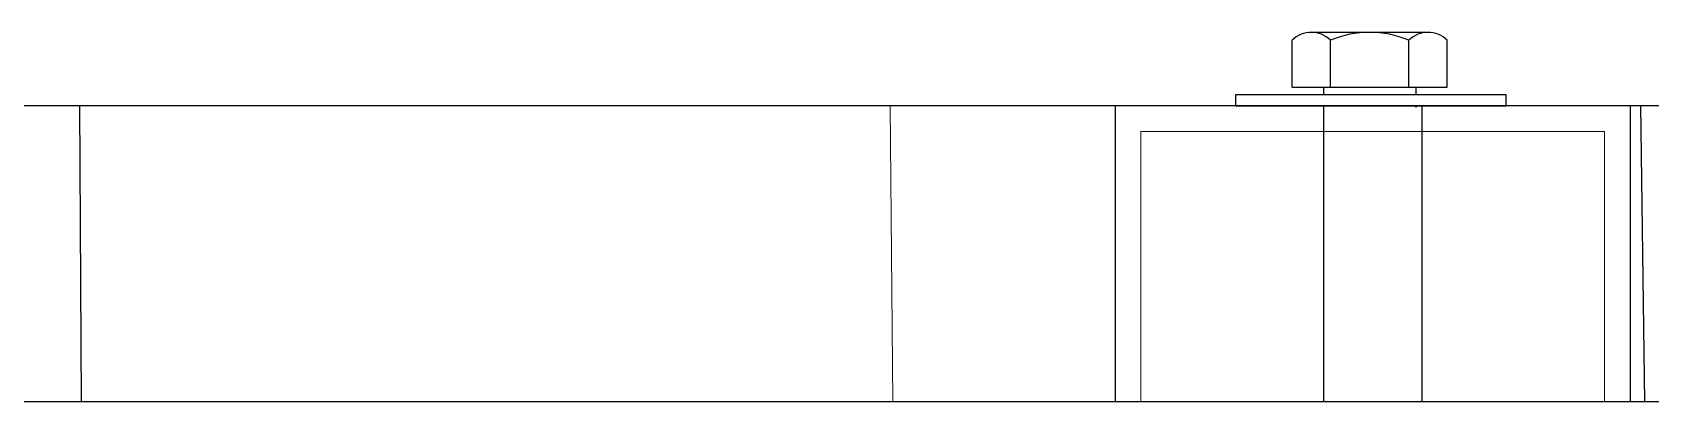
# Model space of a CAD drawing. Header units: millimetres. Extents: x -23083795 to 376618, y 113268 to 3804440.
# Drawn here: x 225227.2 to 225491.1, y 122416.3 to 122476.5 of the extents above; entities that cross this region are included whole.
import ezdxf

# ---------------------------------------------------------------- set-up
doc = ezdxf.new("R2010")
doc.units = ezdxf.units.MM
doc.header["$LTSCALE"] = 6
doc.linetypes.add('CENTER', pattern=[50.8, 31.75, -6.35, 6.35, -6.35])
doc.layers.add('duong tam', color=30, linetype='CENTER', lineweight=5)
doc.layers.add('KICHTHUOC', color=3, linetype='Continuous')

msp = doc.modelspace()

# ---------------------------------------------------------------- linework, layer by layer
at = {"color": 2, "lineweight": -3, "ltscale": 30}
for p, q in [((225438.90241, 122476.51605, -1.36858), (225435.71103, 122476.51605, -1.36858)), ((225451.66792, 122476.51605, -1.36858), (225438.90241, 122476.51605, -1.36858)), ((225454.8593, 122476.51605, -1.36858), (225451.66792, 122476.51605, -1.36858)), ((225432.62097, 122467.5802, -1.36858), (225432.62097, 122475.2395, -1.36858)), ((225438.90241, 122467.5802, -1.36858), (225438.90241, 122475.2395, -1.36858)), ((225451.66792, 122467.5802, -1.36858), (225451.66792, 122475.2395, -1.36858)), ((225457.94936, 122467.5802, -1.36858), (225457.94936, 122475.2395, -1.36858)), ((225423.44626, 122466.41014, -1.36858), (225467.53643, 122466.41014, -1.36858)), ((225423.44626, 122464.53397, -1.36858), (225423.44626, 122466.41014, -1.36858)), ((225432.62097, 122467.5802, -1.36858), (225457.94936, 122467.5802, -1.36858)), ((225437.78045, 122467.5802, -1.36858), (225437.78045, 122466.41014, -1.36858)), ((225452.78987, 122467.5802, -1.36858), (225452.78987, 122466.41014, -1.36858)), ((225467.53643, 122464.53397, -1.36858), (225467.53643, 122466.41014, -1.36858)), ((225423.44626, 122464.53397, -1.36858), (225467.53643, 122464.53397, -1.36858)), ((225437.78045, 122464.53397, -1.36858), (225437.78045, 122464.27097, -1.36858)), ((225452.78987, 122464.53397, -1.36858), (225452.78987, 122464.27097, -1.36858))]:
    msp.add_line(p, q, dxfattribs=at)
at = {"color": 7}
msp.add_line((225681.76429, 122464.53397, -1.36858), (224769.79662, 122464.53397, -1.36858), dxfattribs=at)
at = {"color": 2, "lineweight": -3, "ltscale": 30, "extrusion": (0, 1, -2.22045e-16)}
for p, q in [((225437.78045, 122464.53397, -1.36858), (225437.78045, 122416.29449, -1.36858)), ((225453.78045, 122464.53397, -1.36858), (225453.78045, 122416.29449, -1.36858)), ((224825.78045, 122416.29449, -1.36858), (225625.78045, 122416.29449, -1.36858))]:
    msp.add_line(p, q, dxfattribs=at)
at = {"elevation": -1.36858}
for points in [[(225235.21157, 122416.29449), (225234.88997, 122464.53397)], [(225490.15096, 122416.29449), (225489.50774, 122464.53397)]]:
    msp.add_lwpolyline(points, dxfattribs=at)
at = {"color": 2, "lineweight": -3, "ltscale": 30}
for centre, radius, start, end in [((225435.76169, 122472.01419, -1.36858), 4.50186, 45.7612744, 134.2387256), ((225445.28516, 122459.92089, -1.36858), 16.59516, 67.3801351, 112.6198649), ((225454.80864, 122472.01419, -1.36858), 4.50186, 45.7612744, 134.2387256)]:
    msp.add_arc(centre, radius, start, end, dxfattribs=at)
at = {"layer": 'duong tam', "ltscale": 6}
msp.add_line((225367.07922, 122464.53397, -1.36858), (225367.50967, 122416.29449, -1.36858), dxfattribs=at)
at = {"layer": 'KICHTHUOC', "color": 7}
for p, q in [((225403.75429, 122464.53397, -1.36858), (225403.75429, 122416.29449, -1.36858)), ((225487.80661, 122464.53397, -1.36858), (225403.75429, 122464.53397, -1.36858)), ((225487.80661, 122416.29449, -1.36858), (225487.80661, 122464.53397, -1.36858)), ((225403.75429, 122416.29449, -1.36858), (225407.95691, 122416.29449, -1.36858)), ((225483.604, 122416.29449, -1.36858), (225487.80661, 122416.29449, -1.36858))]:
    msp.add_line(p, q, dxfattribs=at)
at = {"layer": 'KICHTHUOC', "color": 160, "lineweight": 9}
for p, q in [((225407.95691, 122460.33135, -1.36858), (225407.95691, 122416.29449, -1.36858)), ((225483.604, 122460.33135, -1.36858), (225407.95691, 122460.33135, -1.36858)), ((225483.604, 122416.29449, -1.36858), (225483.604, 122460.33135, -1.36858))]:
    msp.add_line(p, q, dxfattribs=at)

doc.saveas('drawing.dxf')
